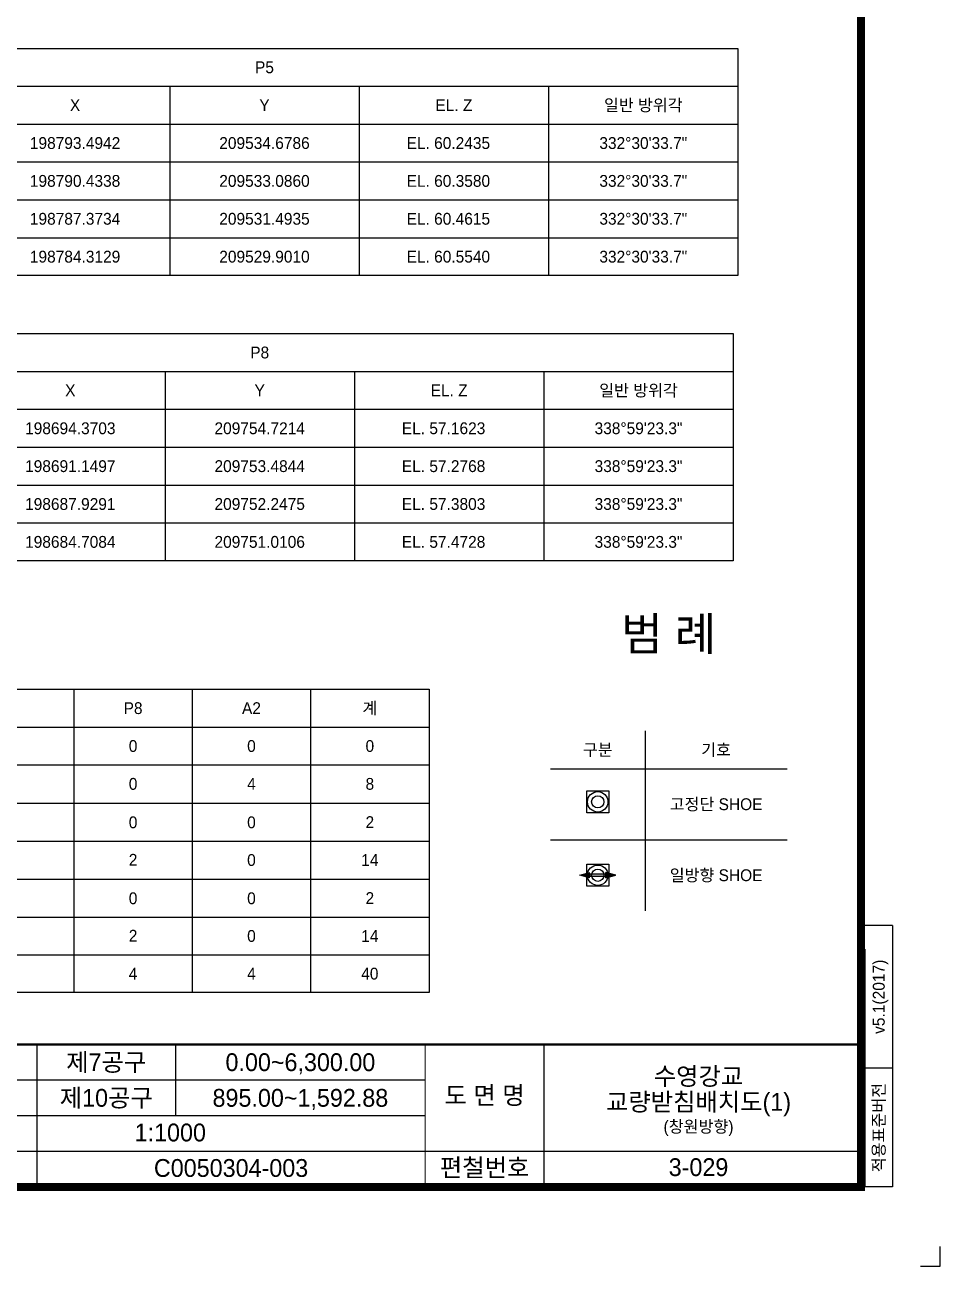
# Model space of a CAD drawing. Header units: feet. Extents: x 0 to 869311, y 0 to 616339.
# Drawn here: x 637344 to 869311, y 20000 to 334649 of the extents above; entities that cross this region are included whole.
import ezdxf
from ezdxf.enums import TextEntityAlignment as Align

# ---------------------------------------------------------------- set-up
doc = ezdxf.new("R2010")
doc.units = ezdxf.units.FT
doc.header["$LTSCALE"] = 5500
doc.header["$MEASUREMENT"] = 0
for name, color, linetype in [('CS-SYMB', 3, 'CONTINUOUS'), ('CS-TABL-LIN1', 4, 'CONTINUOUS'), ('CS-TABL-LIN2', 1, 'CONTINUOUS'), ('CS-TABL-TEX2', 3, 'CONTINUOUS'), ('CX-BORD', 7, 'CONTINUOUS'), ('CX-BORD-LIN1', 4, 'CONTINUOUS'), ('CX-BORD-LIN2', 3, 'CONTINUOUS'), ('CX-BORD-TEX2', 7, 'CONTINUOUS'), ('CX-BORD-TEX3', 6, 'CONTINUOUS'), ('CX-MISC', 2, 'CONTINUOUS'), ('CZ-TEX1', 6, 'CONTINUOUS')]:
    doc.layers.add(name, color=color, linetype=linetype)
doc.styles.add('A_STANDARD', font='')
doc.styles.add('TB_TEXT', font='')
doc.styles.add('TB_WBTXT', font='')
doc.styles.add('TB_WMTXT', font='')
doc.styles.get('A_STANDARD').set_extended_font_data('Dotum')
doc.styles.get('TB_TEXT').set_extended_font_data('Dotum')
doc.styles.get('TB_WBTXT').set_extended_font_data('Dotum')
doc.styles.get('TB_WMTXT').set_extended_font_data('Dotum')

# ---------------------------------------------------------------- blocks, each defined once
blk = doc.blocks.new('CXBLKA1-KHC_C3')
at = {"layer": 'CX-BORD-LIN1', "const_width": 6.56}
blk.add_lwpolyline([(2693.6, 65.6), (82, 65.6), (82, 1883.2), (2693.6, 1883.2)], close=True, dxfattribs=at)
at = {"layer": 'CX-BORD-LIN1'}
for points, const_width in [([(2693.6, 183.7), (82, 183.7)], 1.97), ([(2332.7, 65.6), (2332.7, 183.7)], 0.984)]:
    blk.add_lwpolyline(points, dxfattribs=dict(at, const_width=const_width))
at = {"layer": 'CX-BORD-LIN2'}
for p, q in [((2719.8, 282.3), (2693.6, 282.3)), ((2719.8, 282.3), (2719.8, 65.6)), ((2696.9, 262.5), (2696.9, 65.6)), ((2719.8, 164), (2693.6, 164)), ((2719.8, 65.6), (2696.9, 65.6))]:
    blk.add_line(p, q, dxfattribs=at)
at = {"layer": 'CX-BORD-LIN2', "const_width": 0.984}
for points in [[(2011.2, 65.6), (2011.2, 183.7)], [(2126, 124.7), (2126, 183.7)], [(2431.1, 65.6), (2431.1, 183.7)], [(2332.7, 154.2), (1912.7, 154.2)], [(2332.7, 124.7), (1912.7, 124.7)], [(2693.6, 95.1), (1912.7, 95.1)]]:
    blk.add_lwpolyline(points, dxfattribs=at)
at = {"layer": 'CX-MISC'}
blk.add_lwpolyline([(2742.8, 0), (2759.2, 0), (2759.2, 16.4)], dxfattribs=at)
at = {"layer": 'CX-BORD-LIN1', "style": 'TB_TEXT'}
for tag, height, p in [('TR_RNUM5', 9.84, (1017.4, 172.7)), ('TR_RDAT5', 11.5, (1123.7, 173.9)), ('TR_DGN5', 11.5, (1562.1, 173.9)), ('TR_CHK5', 11.5, (1693.3, 173.9)), ('TR_APP5', 11.5, (1824.5, 173.9)), ('TR_RNUM4', 9.84, (1017.4, 153)), ('TR_RDAT4', 11.5, (1123.7, 154.2)), ('TR_DGN4', 11.5, (1562.1, 154.2)), ('TR_CHK4', 11.5, (1693.3, 154.2)), ('TR_APP4', 11.5, (1824.5, 154.2)), ('TR_RNUM3', 9.84, (1017.4, 133.3)), ('TR_RDAT3', 11.5, (1123.7, 134.5)), ('TR_DGN3', 11.5, (1562.1, 134.5)), ('TR_CHK3', 11.5, (1693.3, 134.5)), ('TR_APP3', 11.5, (1824.5, 134.5)), ('TR_RNUM2', 9.84, (1017.4, 113.6)), ('TR_RDAT2', 11.5, (1123.7, 114.8)), ('TR_DGN2', 11.5, (1562.1, 114.8)), ('TR_CHK2', 11.5, (1693.3, 114.8)), ('TR_APP2', 11.5, (1824.5, 114.8)), ('TR_RNUM1', 9.84, (1017.4, 94)), ('TR_RDAT1', 11.5, (1123.7, 95.1)), ('TR_DGN1', 11.5, (1562.1, 95.1)), ('TR_CHK1', 11.5, (1693.3, 95.1)), ('TR_APP1', 11.5, (1824.5, 95.1))]:
    blk.add_attdef(tag, text='', height=height, dxfattribs=at).set_placement(p, align=Align.MIDDLE_CENTER)
for tag, p in [('TR_RCON5', (1205.1, 173.9)), ('TR_RCON4', (1205.1, 154.2)), ('TR_RCON3', (1205.1, 134.5)), ('TR_RCON2', (1205.1, 114.8)), ('TR_RCON1', (1205.1, 95.1))]:
    blk.add_attdef(tag, text='', height=11.5, dxfattribs=at).set_placement(p, align=Align.MIDDLE_LEFT)
at = {"layer": 'CX-BORD-LIN2', "style": 'TB_TEXT'}
blk.add_text('적용표준버전', height=9.84, rotation=90, dxfattribs=at).set_placement((2708.3, 114.8), align=Align.MIDDLE_CENTER)
blk.add_attdef('TD_VERSION', text='', height=9.84, rotation=90, dxfattribs=at).set_placement((2708.3, 223.1), align=Align.MIDDLE_CENTER)
at = {"layer": 'CX-BORD-TEX2', "style": 'TB_WMTXT'}
for tag, height, p in [('TB_CNAME', 16.4, (132.4, 1810.5)), ('TB_CSCOP', 13.1, (136.6, 1784.2))]:
    blk.add_attdef(tag, text='', height=height, dxfattribs=at).set_placement(p, align=Align.BOTTOM_LEFT)
at = {"layer": 'CX-BORD-TEX2', "style": 'TB_WBTXT'}
for tag, height, p in [('TB_MTITIL', 32.8, (1387.8, 1815.4)), ('TB_STITL', 23, (1387.8, 1766.2))]:
    blk.add_attdef(tag, text='', height=height, dxfattribs=at).set_placement(p, align=Align.MIDDLE_CENTER)
at = {"layer": 'CX-BORD-TEX3', "style": 'TB_TEXT'}
for s, p in [('도 면 명', (2381.9, 141.7)), ('편철번호', (2381.9, 82))]:
    blk.add_text(s, height=14.76, dxfattribs=at).set_placement(p, align=Align.MIDDLE)
for tag, height, p in [('TD_LNDST', 14.8, (787.4, 169)), ('TD_DSECT', 14.8, (2068.6, 169)), ('TD_DDIST', 14.8, (2229.3, 169)), ('TD_DNAME_TOP', 14.8, (2559.1, 157.3)), ('TD_CSECT', 14.8, (2068.6, 139.4)), ('TD_CDIST', 14.8, (2229.3, 139.4)), ('TD_DNAME_MAIN', 14.8, (2559.1, 136.1)), ('TD_CCOMP', 14.8, (787.4, 110.2)), ('TD_HSCAL', 14.8, (2121.6, 110.7)), ('TD_VSCAL', 14.8, (2237.1, 110.7)), ('TD_DNAME_BOT', 9.84, (2559.1, 115.6)), ('TD_FIELD', 14.8, (672.6, 82.4)), ('TD_CSTEP', 14.8, (904.7, 82.4)), ('TD_DWGCODE', 14.8, (2171.9, 81.3)), ('TD_DWGNO', 14.8, (2559.1, 82))]:
    blk.add_attdef(tag, text='', height=height, dxfattribs=at).set_placement(p, align=Align.MIDDLE_CENTER)
for tag, height, width, p in [('TD_DCOMP', 14.8, 0.9, (787.4, 139.7)), ('TD_CNAME', 15.7, 0.78, (295.3, 90.5))]:
    blk.add_attdef(tag, text='', height=height, dxfattribs=dict(at, width=width)).set_placement(p, align=Align.MIDDLE_CENTER)

msp = doc.modelspace()

# ---------------------------------------------------------------- hatches: boundary and pattern name
at = {"layer": 'CS-SYMB'}
h = msp.add_hatch(color=3, dxfattribs=at)
h.dxf.hatch_style = 1
h.paths.add_polyline_path([(777956, 119094), (780475, 119789), (780475, 118398)])
h = msp.add_hatch(color=3, dxfattribs=at)
h.dxf.hatch_style = 1
h.paths.add_polyline_path([(787104, 119094), (784585, 119789), (784585, 118398)])
h = msp.add_hatch(color=3, dxfattribs=at)
h.dxf.hatch_style = 1
h.paths.add_polyline_path([(780475, 118859), (784585, 118859), (784585, 119328), (780475, 119328)])

# ---------------------------------------------------------------- linework, layer by layer
at = {"layer": 'CS-SYMB', "color": 3, "linetype": 'Continuous'}
for p, q in [((777956, 119094), (780475, 119789)), ((780475, 118398), (780475, 119789)), ((784585, 118398), (784585, 119789)), ((787104, 119094), (784585, 119789))]:
    msp.add_line(p, q, dxfattribs=at)
at = {"layer": 'CS-SYMB', "color": 3}
for p, q in [((780475, 118398), (777956, 119094)), ((784585, 118398), (787104, 119094))]:
    msp.add_line(p, q, dxfattribs=at)
at = {"layer": 'CS-SYMB', "color": 3, "linetype": 'Continuous'}
for points in [[(779744, 140479), (785316, 140479), (785316, 134908), (779744, 134908)], [(779744, 121879), (785316, 121879), (785316, 116308), (779744, 116308)], [(780475, 118859), (784585, 118859), (784585, 119328), (780475, 119328)]]:
    msp.add_lwpolyline(points, close=True, dxfattribs=at)
at = {"layer": 'CS-SYMB', "color": 3}
for centre, radius in [((782530, 137694), 2592), ((782530, 137694), 1559), ((782530, 119094), 2592), ((782530, 119094), 1559)]:
    msp.add_circle(centre, radius, dxfattribs=at)
at = {"layer": 'CS-TABL-LIN1'}
for points in [[(88475, 328686), (818075, 328686), (818075, 271086), (88475, 271086)], [(87267, 256388), (816867, 256388), (816867, 198788), (87267, 198788)], [(355778, 166248), (739778, 166248), (739778, 89350), (355778, 89350)]]:
    msp.add_lwpolyline(points, close=True, dxfattribs=at)
at = {"layer": 'CS-TABL-LIN2'}
for p, q in [((104075, 319086), (818075, 319086)), ((674075, 319086), (674075, 271086)), ((722075, 319086), (722075, 271086)), ((770075, 319086), (770075, 271086)), ((88475, 309486), (818075, 309486)), ((88475, 299886), (818075, 299886)), ((88475, 290286), (818075, 290286)), ((88475, 280686), (818075, 280686)), ((102867, 246788), (816867, 246788)), ((672867, 246788), (672867, 198788)), ((720867, 246788), (720867, 198788)), ((768867, 246788), (768867, 198788)), ((87267, 237188), (816867, 237188)), ((87267, 227588), (816867, 227588)), ((87267, 217988), (816867, 217988)), ((87267, 208388), (816867, 208388)), ((649778, 166248), (649778, 89350)), ((679778, 166248), (679778, 89350)), ((709778, 166248), (709778, 89350)), ((355778, 156648), (739778, 156648)), ((794530, 155694), (794530, 110094)), ((379778, 147048), (739778, 147048)), ((770530, 146094), (830530, 146094)), ((355778, 137350), (739778, 137350)), ((379778, 127750), (739778, 127750)), ((770530, 128094), (830530, 128094)), ((355778, 118101), (739778, 118101)), ((379778, 108501), (739778, 108501)), ((355778, 98950), (739778, 98950)), ((379778, 98950), (739778, 98950))]:
    msp.add_line(p, q, dxfattribs=at)

# ---------------------------------------------------------------- block references
at = {"layer": 'CX-BORD', "linetype": 'ByBlock'}
ref = msp.add_blockref('CXBLKA1-KHC_C3', (25000, 20000), dxfattribs=dict(at, xscale=306, yscale=306, zscale=306))
ref.add_attrib('TD_DSECT', '제7공구', dxfattribs={"layer": 'CX-BORD-TEX3', "height": 4517.7, "style": 'TB_TEXT'}).set_placement((657982, 71703), align=Align.MIDDLE_CENTER)
ref.add_attrib('TD_DDIST', '0.00~6,300.00', dxfattribs={"layer": 'CX-BORD-TEX3', "height": 4517.72, "style": 'TB_TEXT'}).set_placement((707175, 71703), align=Align.MIDDLE_CENTER)
ref.add_attrib('TD_CSECT', '제10공구', dxfattribs={"layer": 'CX-BORD-TEX3', "height": 4517.7, "style": 'TB_TEXT'}).set_placement((657982, 62667), align=Align.MIDDLE_CENTER)
ref.add_attrib('TD_CDIST', '895.00~1,592.88', dxfattribs={"layer": 'CX-BORD-TEX3', "height": 4517.72, "style": 'TB_TEXT'}).set_placement((707175, 62667), align=Align.MIDDLE_CENTER)
ref.add_attrib('TD_DNAME_MAIN', '교량받침배치도(1)', dxfattribs={"layer": 'CX-BORD-TEX3', "height": 4517.7, "style": 'TB_TEXT'}).set_placement((808071, 61636), align=Align.MIDDLE_CENTER)
ref.add_attrib('TD_DNAME_TOP', '수영강교', dxfattribs={"layer": 'CX-BORD-TEX3', "height": 4517.7, "style": 'TB_TEXT'}).set_placement((808071, 68146), align=Align.MIDDLE_CENTER)
ref.add_attrib('TD_DNAME_BOT', '(창원방향)', dxfattribs={"layer": 'CX-BORD-TEX3', "height": 3011.8, "style": 'TB_TEXT'}).set_placement((808071, 55388), align=Align.MIDDLE_CENTER)
ref.add_attrib('TD_HSCAL', '1:1000', dxfattribs={"layer": 'CX-BORD-TEX3', "height": 4517.7, "style": 'TB_TEXT'}).set_placement((674206, 53881), align=Align.MIDDLE_CENTER)
ref.add_attrib('TD_DWGCODE', 'C0050304-003', dxfattribs={"layer": 'CX-BORD-TEX3', "height": 4517.72, "style": 'TB_TEXT'}).set_placement((689606, 44888), align=Align.MIDDLE_CENTER)
ref.add_attrib('TD_DWGNO', '3-029', dxfattribs={"layer": 'CX-BORD-TEX3', "height": 4517.7, "style": 'TB_TEXT'}).set_placement((808071, 45100), align=Align.MIDDLE_CENTER)
ref.add_attrib('TD_VERSION', 'v5.1(2017)', dxfattribs={"layer": 'CX-BORD-LIN2', "height": 3011.8, "rotation": 90, "style": 'TB_TEXT'}).set_placement((853750, 88283), align=Align.MIDDLE_CENTER)

# ---------------------------------------------------------------- texts
at = {"layer": 'CS-TABL-TEX2', "style": 'A_STANDARD'}
for s, p in [('P5', (698075, 323886)), ('X', (650075, 314286)), ('Y', (698075, 314286)), ('EL. Z', (746075, 314286)), ('일반 방위각', (794075, 314286)), ('198793.4942', (650075, 304686)), ('209534.6786', (698075, 304686)), ('332%%d30\'33.7"', (794075, 304686)), ('198790.4338', (650075, 295086)), ('209533.0860', (698075, 295086)), ('332%%d30\'33.7"', (794075, 295086)), ('198787.3734', (650075, 285486)), ('209531.4935', (698075, 285486)), ('332%%d30\'33.7"', (794075, 285486)), ('198784.3129', (650075, 275886)), ('209529.9010', (698075, 275886)), ('332%%d30\'33.7"', (794075, 275886)), ('P8', (696867, 251588)), ('X', (648867, 241988)), ('Y', (696867, 241988)), ('EL. Z', (744867, 241988)), ('일반 방위각', (792867, 241988)), ('198694.3703', (648867, 232388)), ('209754.7214', (696867, 232388)), ('338%%d59\'23.3"', (792867, 232388)), ('198691.1497', (648867, 222788)), ('209753.4844', (696867, 222788)), ('338%%d59\'23.3"', (792867, 222788)), ('198687.9291', (648867, 213188)), ('209752.2475', (696867, 213188)), ('338%%d59\'23.3"', (792867, 213188)), ('198684.7084', (648867, 203588)), ('209751.0106', (696867, 203588)), ('338%%d59\'23.3"', (792867, 203588)), ('P8', (664778, 161448)), ('A2', (694778, 161448)), ('계', (724778, 161448)), ('0', (664778, 151848)), ('0', (694778, 151848)), ('0', (724778, 151848)), ('구분', (782530, 150894)), ('기호', (812530, 150894)), ('0', (664778, 142248)), ('4', (694778, 142248)), ('8', (724778, 142248)), ('고정단 SHOE', (812530, 137094)), ('0', (664778, 132501)), ('0', (694778, 132501)), ('2', (724778, 132550)), ('2', (664778, 122999)), ('0', (694778, 122950)), ('14', (724778, 122950)), ('일방향 SHOE', (812530, 119094)), ('0', (664778, 113252)), ('0', (694778, 113252)), ('2', (724778, 113301)), ('2', (664778, 103750)), ('0', (694778, 103701)), ('14', (724778, 103701)), ('4', (664778, 94150)), ('4', (694778, 94150)), ('40', (724778, 94150))]:
    msp.add_text(s, height=3000, dxfattribs=at).set_placement(p, align=Align.MIDDLE_CENTER)
at = {"layer": 'CS-TABL-TEX2', "linetype": 'ByBlock', "style": 'A_STANDARD'}
for s, p in [('EL. 60.2435', (734087, 303186)), ('EL. 60.3580', (734087, 293586)), ('EL. 60.4615', (734087, 283986)), ('EL. 60.5540', (734087, 274386)), ('EL. 57.1623', (732879, 230888)), ('EL. 57.2768', (732879, 221288)), ('EL. 57.3803', (732879, 211688)), ('EL. 57.4728', (732879, 202088))]:
    msp.add_text(s, height=3000, dxfattribs=at).set_placement(p)
at = {"layer": 'CZ-TEX1', "style": 'A_STANDARD'}
msp.add_text('범 례', height=8400, dxfattribs=at).set_placement((800530, 176094), align=Align.CENTER)

doc.saveas('drawing.dxf')
